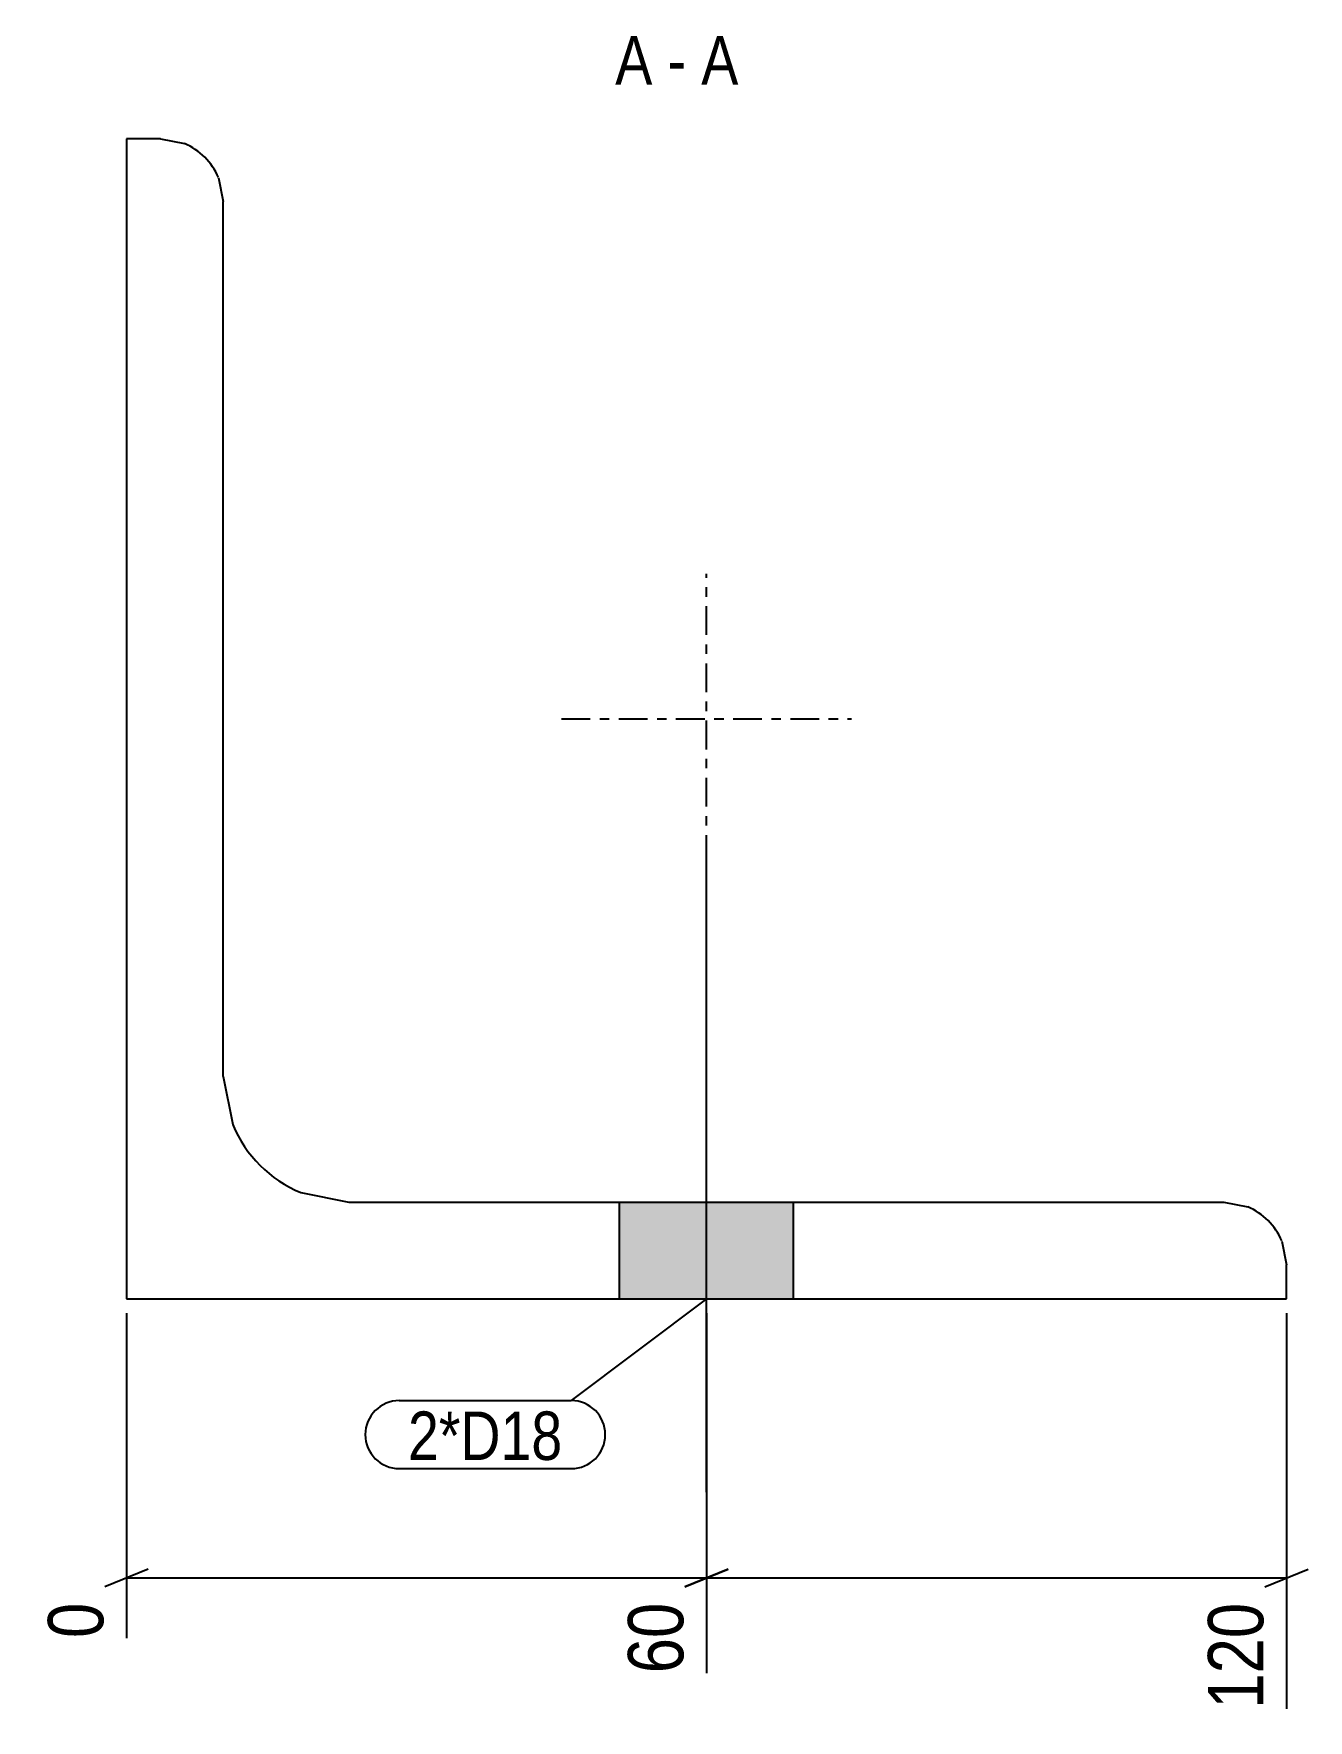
# Model space of a CAD drawing. Header units: millimetres. Extents: x 3 to 15107, y 3 to 315.
# Drawn here: x 3.3 to 135.2, y 3.3 to 177.8 of the extents above; entities that cross this region are included whole.
import ezdxf

# ---------------------------------------------------------------- set-up
doc = ezdxf.new("R2010")
doc.units = ezdxf.units.MM
doc.linetypes.add('DXK_LINE_DOT3', pattern=[5.9187, 2.979, -0.9799, 0.9799, -0.9799])
for name, color, linetype in [('MÅLSÆTNING', 7, 'Continuous'), ('STÅL', 7, 'Continuous'), ('TEKST', 7, 'Continuous')]:
    doc.layers.add(name, color=color, linetype=linetype)
doc.styles.add('Arial Narrow', font='ARIALN.TTF', dxfattribs={"height": 0.2})

msp = doc.modelspace()

# ---------------------------------------------------------------- hatches: boundary and pattern name
at = {"layer": 'STÅL', "linetype": 'Continuous'}
msp.add_hatch(color=96, dxfattribs=at).paths.add_polyline_path([(63.9, 46.9), (81.9, 46.9), (81.9, 56.9), (63.9, 56.9)])
msp.add_hatch(color=96, dxfattribs=at).paths.add_polyline_path([(63.9, 46.9), (81.9, 46.9), (81.9, 56.9), (63.9, 56.9)])

# ---------------------------------------------------------------- linework, layer by layer
at = {"layer": 'MÅLSÆTNING', "color": 7, "linetype": 'Continuous'}
for p, q in [((12.9, 45.4), (12.9, 11.81)), ((72.9, 45.4), (72.9, 8.16)), ((72.9, 45.4), (72.9, 8.16)), ((132.9, 45.4), (132.9, 4.5)), ((15.15, 18.92), (10.65, 17.12)), ((12.9, 18.02), (72.9, 18.02)), ((75.15, 18.92), (70.65, 17.12)), ((70.65, 17.12), (75.15, 18.92)), ((72.9, 18.02), (132.9, 18.02)), ((130.65, 17.12), (135.15, 18.92))]:
    msp.add_line(p, q, dxfattribs=at)
at = {"layer": 'STÅL', "color": 2, "linetype": 'Continuous'}
for p, q in [((16.4, 166.9), (12.9, 166.9)), ((12.9, 166.9), (12.9, 46.9)), ((16.4, 166.9), (18.89, 166.4)), ((22.41, 162.88), (22.9, 160.4)), ((22.9, 69.9), (22.9, 160.4)), ((22.9, 69.9), (23.89, 64.92)), ((30.93, 57.89), (35.9, 56.9)), ((35.9, 56.9), (126.4, 56.9)), ((126.4, 56.9), (128.89, 56.4)), ((132.41, 52.88), (132.9, 50.4)), ((132.9, 46.9), (132.9, 50.4)), ((12.9, 46.9), (132.9, 46.9))]:
    msp.add_line(p, q, dxfattribs=at)
at = {"layer": 'STÅL', "color": 7, "linetype": 'DXK_LINE_DOT3'}
for p, q in [((72.9, 91.9), (72.9, 121.9)), ((57.9, 106.9), (87.9, 106.9))]:
    msp.add_line(p, q, dxfattribs=at)
at = {"layer": 'STÅL', "color": 96, "linetype": 'Continuous'}
for p, q in [((72.9, 26.9), (72.9, 91.9)), ((72.9, 26.9), (72.9, 91.9)), ((63.9, 46.9), (63.9, 56.9)), ((63.9, 46.9), (63.9, 56.9)), ((81.9, 46.9), (81.9, 56.9)), ((81.9, 46.9), (81.9, 56.9))]:
    msp.add_line(p, q, dxfattribs=at)
at = {"layer": 'STÅL', "color": 2, "linetype": 'Continuous'}
for centre, radius, start, end in [((16.4, 160.4), 6.5, 22.5, 67.5), ((35.9, 69.9), 13, 202.5, 247.5), ((126.4, 50.4), 6.5, 22.5, 67.5)]:
    msp.add_arc(centre, radius, start, end, dxfattribs=at)
at = {"layer": 'TEKST', "color": 7, "linetype": 'Continuous'}
for p, q in [((72.9, 46.9), (58.91, 36.38)), ((41.12, 36.38), (58.91, 36.38)), ((41.12, 29.33), (58.91, 29.33))]:
    msp.add_line(p, q, dxfattribs=at)
for centre, start, end in [((41.12, 32.85), 90, 270), ((58.91, 32.85), 270, 90)]:
    msp.add_arc(centre, 3.52, start, end, dxfattribs=at)

# ---------------------------------------------------------------- wipeouts: each hides what was drawn before it
at = {"color": 0, "linetype": 'Continuous'}
for points in [[(67.29, 172.52), (67.29, 177.77), (63.46, 177.77), (63.46, 172.52)], [(70.78, 172.52), (70.78, 177.77), (68.87, 177.77), (68.87, 172.52)], [(76.19, 172.52), (76.19, 177.77), (72.36, 177.77), (72.36, 172.52)]]:
    msp.add_wipeout(points, dxfattribs=at).dxf.layer = 'TEKST'
at = {"color": 0}
msp.add_wipeout([(58.01, 30.23), (58.01, 35.48), (42.02, 35.48), (42.02, 30.23)], dxfattribs=at).dxf.layer = 'TEKST'

# ---------------------------------------------------------------- next in the draw order: texts
at = {"layer": 'TEKST', "color": 3, "linetype": 'Continuous', "style": 'Arial Narrow'}
for s, p in [('A', (63.46, 172.52)), ('A', (72.36, 172.52)), ('-', (68.87, 172.52))]:
    msp.add_text(s, height=5.01, dxfattribs=at).set_placement(p)

# ---------------------------------------------------------------- next in the draw order: wipeouts: each hides what was drawn before it
at = {"color": 0, "linetype": 'Continuous'}
for points in [[(11.7, 16.67), (3.3, 16.67), (3.3, 10.61), (11.7, 10.61)], [(71.7, 16.67), (63.3, 16.67), (63.3, 6.96), (71.7, 6.96)], [(131.7, 16.67), (123.3, 16.67), (123.3, 3.3), (131.7, 3.3)]]:
    msp.add_wipeout(points, dxfattribs=at).dxf.layer = 'MÅLSÆTNING'
at = {"color": 0}
msp.add_wipeout([(58.01, 30.23), (58.01, 35.48), (42.02, 35.48), (42.02, 30.23)], dxfattribs=at).dxf.layer = 'TEKST'

# ---------------------------------------------------------------- next in the draw order: texts
at = {"layer": 'MÅLSÆTNING', "color": 3, "linetype": 'Continuous', "style": 'Arial Narrow'}
for s, height, p in [('0', 5.73, (10.5, 11.81)), ('60', 5.727, (70.5, 8.16)), ('120', 5.727, (130.5, 4.5))]:
    msp.add_text(s, height=height, rotation=90.0002, dxfattribs=at).set_placement(p)
at = {"layer": 'TEKST', "color": 3, "style": 'Arial Narrow'}
msp.add_text('2*D18', height=5.011, dxfattribs=at).set_placement((42.02, 30.23))

doc.saveas('drawing.dxf')
